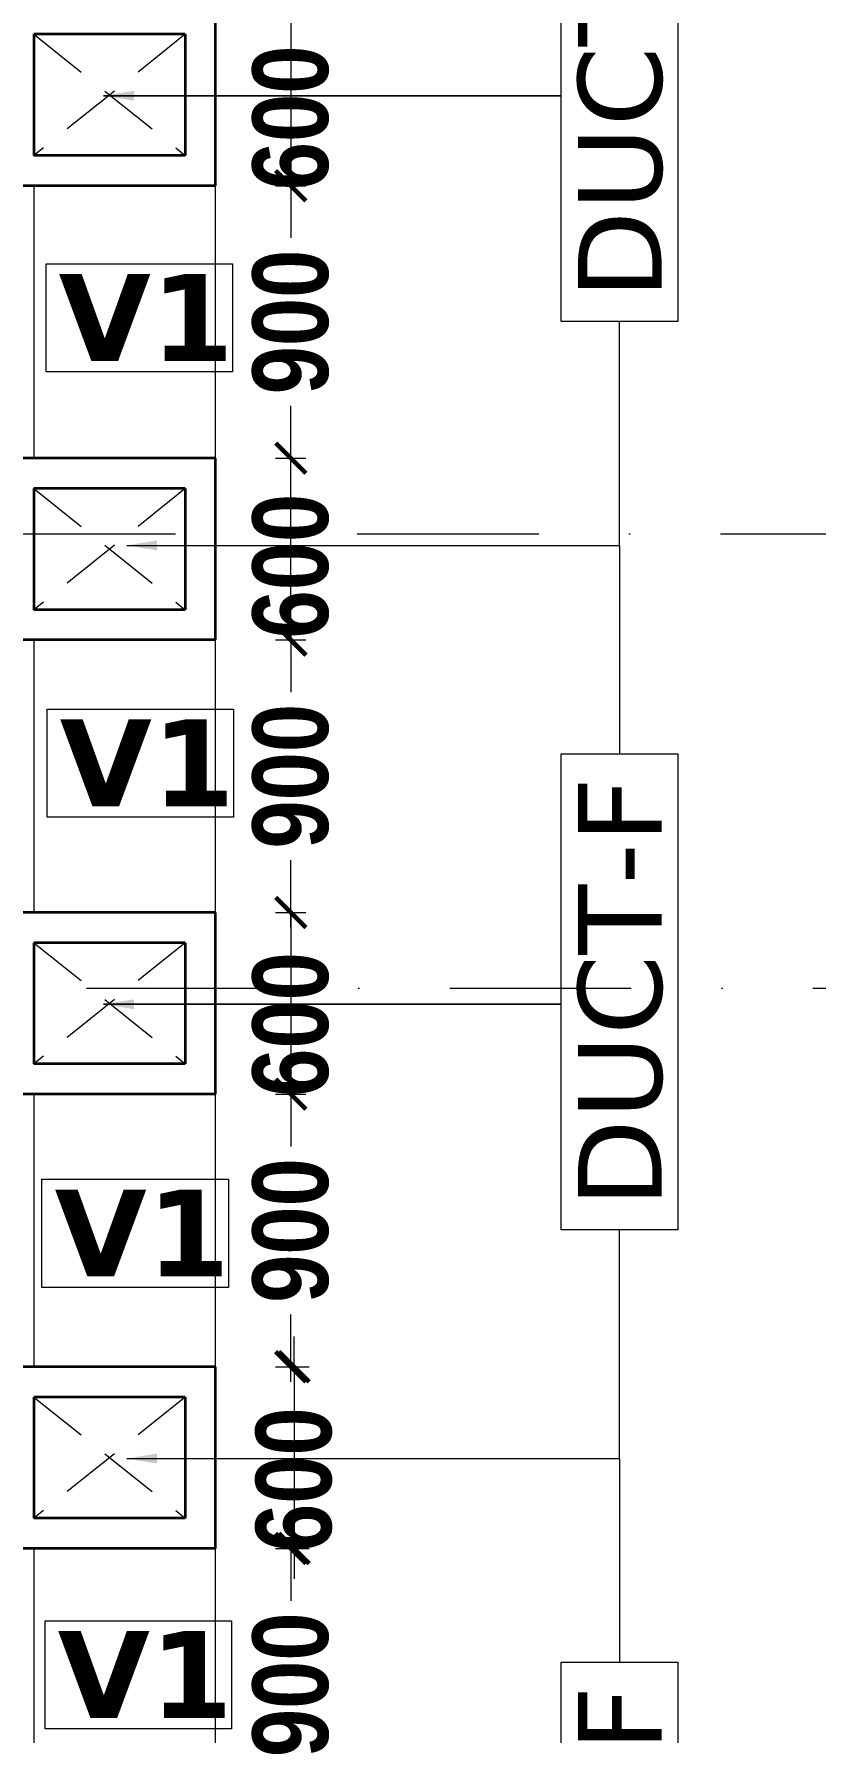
# Model space of a CAD drawing. Header units: millimetres. Extents: x -3092155 to 4513934, y -12317808 to 1850003.
# Drawn here: x -376035 to -373455, y -5679607 to -5674000 of the extents above; entities that cross this region are included whole.
import ezdxf

# ---------------------------------------------------------------- set-up
doc = ezdxf.new("R2010")
doc.units = ezdxf.units.MM
doc.header["$LTSCALE"] = 2
doc.header["$MEASUREMENT"] = 0
doc.header["$PDMODE"] = 34
doc.header["$PDSIZE"] = 500
doc.linetypes.add('DASHDOT', pattern=[1, 0.5, -0.25, 0, -0.25])
doc.linetypes.add('DASHED2', pattern=[0.375, 0.25, -0.125])
for name, color, linetype, lineweight in [('cornice', 12, 'Continuous', 25), ('D DIM', 250, 'Continuous', 9), ('GRID', 251, 'DASHDOT', 5), ('SILL', 74, 'Continuous', 9), ('VENTI', 162, 'Continuous', 5), ('WAll', 250, 'Continuous', 35)]:
    doc.layers.add(name, color=color, linetype=linetype, lineweight=lineweight)
doc.layers.add('DOT', color=7, linetype='DASHED2', lineweight=0, true_color=0x89067c)
doc.layers.add('duct text', color=7, linetype='Continuous', lineweight=5, true_color=0x30182a)
doc.styles.add('door', font='arial.ttf', dxfattribs={"height": 70})
doc.styles.add('INNER DIM', font='ARIALNB.TTF', dxfattribs={"height": 250})
doc.styles.add('style2', font='verdana.ttf')
doc.dimstyles.new('DOOR', dxfattribs={"dimtxt": 100, "dimasz": 100, "dimexe": 25, "dimexo": 50, "dimgap": 25, "dimtad": 0, "dimtih": 1, "dimtoh": 1, "dimdec": 0, "dimzin": 3, "dimdsep": 46, "dimtxsty": 'door', "dimblk": 'OBLIQUE', "dimcen": 200, "dimclrd": 256, "dimclre": 256, "dimclrt": 256, "dimadec": 0, "dimazin": 0, "dimtfac": 1, "dimtdec": 0, "dimtofl": 0, "dimtmove": 2, "dimatfit": 3, "dimfxl": 300, "dimfxlon": 1, "dimfrac": 1, "dimtolj": 1, "dimtzin": 0, "dimlwd": -1, "dimlwe": -1, "dimarcsym": 0})
doc.dimstyles.new('INNER DIM', dxfattribs={"dimscale": 0, "dimtxt": 250, "dimasz": 100, "dimexe": 50, "dimexo": 50, "dimgap": 50, "dimtad": 0, "dimdec": 0, "dimzin": 0, "dimdsep": 46, "dimtxsty": 'INNER DIM', "dimblk": 'ARCHTICK', "dimcen": 100, "dimdle": 50, "dimclrd": 256, "dimclre": 256, "dimclrt": 256, "dimadec": 0, "dimazin": 0, "dimtfac": 1, "dimtdec": 0, "dimtix": 1, "dimtmove": 2, "dimatfit": 3, "dimfxl": 50, "dimfxlon": 1, "dimtolj": 1, "dimtzin": 0, "dimlwd": -1, "dimlwe": -1, "dimarcsym": 1})

# ---------------------------------------------------------------- blocks, each defined once
blk = doc.blocks.new('_ArchTick')
at = {"color": 0, "linetype": 'ByBlock', "const_width": 0.15}
blk.add_lwpolyline([(-0.5, -0.5), (0.5, 0.5)], dxfattribs=at)
blk = doc.blocks.new('*D72')
at = {"layer": 'D DIM', "ltscale": 100, "transparency": 16777216}
for p, q in [((-375186.6, -5678951.2), (-375186.6, -5679173.8)), ((-375236.6, -5679001.2), (-375136.6, -5679001.2)), ((-375186.6, -5679951.2), (-375186.6, -5679728.6)), ((-375236.6, -5679901.2), (-375136.6, -5679901.2))]:
    blk.add_line(p, q, dxfattribs=at)
at = {"layer": 'Defpoints', "color": 0, "lineweight": 50, "ltscale": 100, "transparency": 16777216}
for p in [(-375434.3, -5679001.2), (-375186.6, -5679001.2), (-375434.3, -5679901.2)]:
    blk.add_point(p, dxfattribs=at)
at = {"layer": 'D DIM', "ltscale": 100, "transparency": 16777216, "xscale": 100, "yscale": 100, "zscale": 100}
for p, rotation in [((-375186.6, -5679001.2), 90), ((-375186.6, -5679901.2), 270)]:
    blk.add_blockref('_ArchTick', p, dxfattribs=dict(at, rotation=rotation))
at = {"layer": 'D DIM', "ltscale": 100, "transparency": 16777216, "insert": (-375186.6, -5679451.2), "char_height": 250, "attachment_point": 5, "rotation": 90, "style": 'INNER DIM'}
blk.add_mtext('\\A1;900', dxfattribs=at)
blk = doc.blocks.new('*D73')
at = {"layer": 'D DIM', "ltscale": 100, "transparency": 16777216}
for p, q in [((-375186.6, -5677451.2), (-375186.6, -5677673.8)), ((-375236.6, -5677501.2), (-375136.6, -5677501.2)), ((-375186.6, -5678451.2), (-375186.6, -5678228.6)), ((-375236.6, -5678401.2), (-375136.6, -5678401.2))]:
    blk.add_line(p, q, dxfattribs=at)
at = {"layer": 'Defpoints', "color": 0, "lineweight": 50, "ltscale": 100, "transparency": 16777216}
for p in [(-375541.6, -5677501.2), (-375186.6, -5677501.2), (-375494, -5678401.2)]:
    blk.add_point(p, dxfattribs=at)
at = {"layer": 'D DIM', "ltscale": 100, "transparency": 16777216, "xscale": 100, "yscale": 100, "zscale": 100}
for p, rotation in [((-375186.6, -5677501.2), 90), ((-375186.6, -5678401.2), 270)]:
    blk.add_blockref('_ArchTick', p, dxfattribs=dict(at, rotation=rotation))
at = {"layer": 'D DIM', "ltscale": 100, "transparency": 16777216, "insert": (-375186.6, -5677951.2), "char_height": 250, "attachment_point": 5, "rotation": 90, "style": 'INNER DIM'}
blk.add_mtext('\\A1;900', dxfattribs=at)
blk = doc.blocks.new('*D74')
at = {"layer": 'D DIM', "ltscale": 100, "transparency": 16777216}
for p, q in [((-375186.6, -5675951.2), (-375186.6, -5676173.8)), ((-375236.6, -5676001.2), (-375136.6, -5676001.2)), ((-375186.6, -5676951.2), (-375186.6, -5676728.6)), ((-375236.6, -5676901.2), (-375136.6, -5676901.2))]:
    blk.add_line(p, q, dxfattribs=at)
at = {"layer": 'Defpoints', "color": 0, "lineweight": 50, "ltscale": 100, "transparency": 16777216}
for p in [(-375566.4, -5676001.2), (-375186.6, -5676001.2), (-375559.7, -5676901.2)]:
    blk.add_point(p, dxfattribs=at)
at = {"layer": 'D DIM', "ltscale": 100, "transparency": 16777216, "xscale": 100, "yscale": 100, "zscale": 100}
for p, rotation in [((-375186.6, -5676001.2), 90), ((-375186.6, -5676901.2), 270)]:
    blk.add_blockref('_ArchTick', p, dxfattribs=dict(at, rotation=rotation))
at = {"layer": 'D DIM', "ltscale": 100, "transparency": 16777216, "insert": (-375186.6, -5676451.2), "char_height": 250, "attachment_point": 5, "rotation": 90, "style": 'INNER DIM'}
blk.add_mtext('\\A1;900', dxfattribs=at)
blk = doc.blocks.new('*D75')
at = {"layer": 'D DIM', "ltscale": 100, "transparency": 16777216}
for p, q in [((-375186.6, -5674451.2), (-375186.6, -5674673.8)), ((-375236.6, -5674501.2), (-375136.6, -5674501.2)), ((-375186.6, -5675451.2), (-375186.6, -5675228.6)), ((-375236.6, -5675401.2), (-375136.6, -5675401.2))]:
    blk.add_line(p, q, dxfattribs=at)
at = {"layer": 'Defpoints', "color": 0, "lineweight": 50, "ltscale": 100, "transparency": 16777216}
for p in [(-375655.1, -5674501.2), (-375186.6, -5674501.2), (-375626.5, -5675401.2)]:
    blk.add_point(p, dxfattribs=at)
at = {"layer": 'D DIM', "ltscale": 100, "transparency": 16777216, "xscale": 100, "yscale": 100, "zscale": 100}
for p, rotation in [((-375186.6, -5674501.2), 90), ((-375186.6, -5675401.2), 270)]:
    blk.add_blockref('_ArchTick', p, dxfattribs=dict(at, rotation=rotation))
at = {"layer": 'D DIM', "ltscale": 100, "transparency": 16777216, "insert": (-375186.6, -5674951.2), "char_height": 250, "attachment_point": 5, "rotation": 90, "style": 'INNER DIM'}
blk.add_mtext('\\A1;900', dxfattribs=at)
blk = doc.blocks.new('*D730')
at = {"layer": 'D DIM', "ltscale": 100, "transparency": 16777216}
for p, q in [((-438689.1, 360.6), (-438689.1, 460.6)), ((998.8, 360.6), (998.8, 460.6)), ((1048.8, 410.6), (-438739.1, 410.6))]:
    blk.add_line(p, q, dxfattribs=at)
at = {"layer": 'Defpoints', "color": 0, "lineweight": 50, "ltscale": 100, "transparency": 16777216}
for p in [(-438689.1, 410.6), (998.8, 0), (-438689.1, -5723126.2)]:
    blk.add_point(p, dxfattribs=at)
at = {"layer": 'D DIM', "ltscale": 100, "transparency": 16777216, "xscale": 100, "yscale": 100, "zscale": 100, "rotation": 180}
blk.add_blockref('_ArchTick', (-438689.1, 410.6), dxfattribs=at)
at = {"layer": 'D DIM', "ltscale": 100, "transparency": 16777216, "xscale": 100, "yscale": 100, "zscale": 100}
blk.add_blockref('_ArchTick', (998.8, 410.6), dxfattribs=at)
at = {"layer": 'D DIM', "ltscale": 100, "transparency": 16777216, "insert": (1326.5, 835.2), "char_height": 250, "attachment_point": 5, "style": 'INNER DIM'}
blk.add_mtext('\\A1;439688', dxfattribs=at)
blk = doc.blocks.new('*D375')
at = {"layer": 'D DIM', "ltscale": 100, "transparency": 16777216}
for p, q in [((-375175.8, -5678401.2), (-375175.8, -5678301.2)), ((-375225.8, -5678401.2), (-375125.8, -5678401.2)), ((-375175.8, -5678401.2), (-375175.8, -5679001.2)), ((-375225.8, -5679001.2), (-375125.8, -5679001.2)), ((-375175.8, -5679001.2), (-375175.8, -5679101.2))]:
    blk.add_line(p, q, dxfattribs=at)
at = {"layer": 'Defpoints', "color": 0, "lineweight": 50, "ltscale": 100, "transparency": 16777216}
for p in [(-375434.3, -5678401.2), (-375434.3, -5679001.2), (-375175.8, -5679001.2)]:
    blk.add_point(p, dxfattribs=at)
at = {"layer": 'D DIM', "ltscale": 100, "transparency": 16777216, "xscale": 100, "yscale": 100, "zscale": 100}
for p, rotation in [((-375175.8, -5678401.2), 270), ((-375175.8, -5679001.2), 90)]:
    blk.add_blockref('_ArchTick', p, dxfattribs=dict(at, rotation=rotation))
at = {"layer": 'D DIM', "ltscale": 100, "transparency": 16777216, "insert": (-375175.8, -5678773.9), "char_height": 250, "attachment_point": 5, "rotation": 90, "style": 'INNER DIM'}
blk.add_mtext('\\A1;600', dxfattribs=at)
blk = doc.blocks.new('*D376')
at = {"layer": 'D DIM', "ltscale": 100, "transparency": 16777216}
for p, q in [((-375186.6, -5676901.2), (-375186.6, -5676801.2)), ((-375236.6, -5676901.2), (-375136.6, -5676901.2)), ((-375186.6, -5676901.2), (-375186.6, -5677501.2)), ((-375236.6, -5677501.2), (-375136.6, -5677501.2)), ((-375186.6, -5677501.2), (-375186.6, -5677601.2))]:
    blk.add_line(p, q, dxfattribs=at)
at = {"layer": 'Defpoints', "color": 0, "lineweight": 50, "ltscale": 100, "transparency": 16777216}
for p in [(-375434.3, -5676901.2), (-375434.3, -5677501.2), (-375186.6, -5677501.2)]:
    blk.add_point(p, dxfattribs=at)
at = {"layer": 'D DIM', "ltscale": 100, "transparency": 16777216, "xscale": 100, "yscale": 100, "zscale": 100}
for p, rotation in [((-375186.6, -5676901.2), 270), ((-375186.6, -5677501.2), 90)]:
    blk.add_blockref('_ArchTick', p, dxfattribs=dict(at, rotation=rotation))
at = {"layer": 'D DIM', "ltscale": 100, "transparency": 16777216, "insert": (-375186.6, -5677270.9), "char_height": 250, "attachment_point": 5, "rotation": 90, "style": 'INNER DIM'}
blk.add_mtext('\\A1;600', dxfattribs=at)
blk = doc.blocks.new('*D377')
at = {"layer": 'D DIM', "ltscale": 100, "transparency": 16777216}
for p, q in [((-375186.6, -5675401.2), (-375186.6, -5675301.2)), ((-375236.6, -5675401.2), (-375136.6, -5675401.2)), ((-375186.6, -5676001.2), (-375186.6, -5675401.2)), ((-375236.6, -5676001.2), (-375136.6, -5676001.2)), ((-375186.6, -5676001.2), (-375186.6, -5676101.2))]:
    blk.add_line(p, q, dxfattribs=at)
at = {"layer": 'Defpoints', "color": 0, "lineweight": 50, "ltscale": 100, "transparency": 16777216}
for p in [(-375434.3, -5675401.2), (-375186.6, -5675401.2), (-375434.3, -5676001.2)]:
    blk.add_point(p, dxfattribs=at)
at = {"layer": 'D DIM', "ltscale": 100, "transparency": 16777216, "xscale": 100, "yscale": 100, "zscale": 100}
for p, rotation in [((-375186.6, -5675401.2), 270), ((-375186.6, -5676001.2), 90)]:
    blk.add_blockref('_ArchTick', p, dxfattribs=dict(at, rotation=rotation))
at = {"layer": 'D DIM', "ltscale": 100, "transparency": 16777216, "insert": (-375186.6, -5675757.5), "char_height": 250, "attachment_point": 5, "rotation": 90, "style": 'INNER DIM'}
blk.add_mtext('\\A1;600', dxfattribs=at)
blk = doc.blocks.new('*D378')
at = {"layer": 'D DIM', "ltscale": 100, "transparency": 16777216}
for p, q in [((-375186.6, -5673901.2), (-375186.6, -5673801.2)), ((-375236.6, -5673901.2), (-375136.6, -5673901.2)), ((-375186.6, -5673901.2), (-375186.6, -5674501.2)), ((-375236.6, -5674501.2), (-375136.6, -5674501.2)), ((-375186.6, -5674501.2), (-375186.6, -5674601.2))]:
    blk.add_line(p, q, dxfattribs=at)
at = {"layer": 'Defpoints', "color": 0, "lineweight": 50, "ltscale": 100, "transparency": 16777216}
for p in [(-375434.3, -5673901.2), (-375434.3, -5674501.2), (-375186.6, -5674501.2)]:
    blk.add_point(p, dxfattribs=at)
at = {"layer": 'D DIM', "ltscale": 100, "transparency": 16777216, "xscale": 100, "yscale": 100, "zscale": 100}
for p, rotation in [((-375186.6, -5673901.2), 270), ((-375186.6, -5674501.2), 90)]:
    blk.add_blockref('_ArchTick', p, dxfattribs=dict(at, rotation=rotation))
at = {"layer": 'D DIM', "ltscale": 100, "transparency": 16777216, "insert": (-375186.6, -5674277.2), "char_height": 250, "attachment_point": 5, "rotation": 90, "style": 'INNER DIM'}
blk.add_mtext('\\A1;600', dxfattribs=at)
blk = doc.blocks.new('7u6ujuj')
at = {"layer": 'DOT', "ltscale": 400}
for p, q in [((-1457261.6, -5385964.5), (-1456761.6, -5386364.5)), ((-1456761.6, -5385964.5), (-1457261.6, -5386364.5)), ((-1457261.6, -5387464.5), (-1456761.6, -5387864.5)), ((-1456761.6, -5387464.5), (-1457261.6, -5387864.5)), ((-1457261.6, -5388964.5), (-1456761.6, -5389364.5)), ((-1456761.6, -5388964.5), (-1457261.6, -5389364.5)), ((-1457261.6, -5390464.5), (-1456761.6, -5390864.5)), ((-1456761.6, -5390464.5), (-1457261.6, -5390864.5))]:
    blk.add_line(p, q, dxfattribs=at)
at = {"layer": 'SILL', "ltscale": 100}
for p, q in [((-1457261.6, -5386464.5), (-1457261.6, -5387364.5)), ((-1457261.6, -5387964.5), (-1457261.6, -5388864.5)), ((-1457261.6, -5389464.5), (-1457261.6, -5390364.5)), ((-1457261.6, -5390964.5), (-1457261.6, -5391864.5))]:
    blk.add_line(p, q, dxfattribs=at)
at = {"layer": 'VENTI', "ltscale": 100}
for points in [[(-1456605.5, -5387079.6), (-1457221.7, -5387079.6), (-1457221.7, -5386722.4), (-1456605.5, -5386722.4)], [(-1456602.1, -5388549.7), (-1457218.3, -5388549.7), (-1457218.3, -5388192.6), (-1456602.1, -5388192.6)], [(-1456618.9, -5390102.4), (-1457235.1, -5390102.4), (-1457235.1, -5389745.2), (-1456618.9, -5389745.2)], [(-1456608.6, -5391560.4), (-1457224.8, -5391560.4), (-1457224.8, -5391203.2), (-1456608.6, -5391203.2)]]:
    blk.add_lwpolyline(points, close=True, dxfattribs=at)
at = {"layer": 'WAll', "ltscale": 100}
for p, q in [((-1456661.6, -5386464.5), (-1456661.6, -5385864.5)), ((-1457261.6, -5385964.5), (-1457261.6, -5386364.5)), ((-1456761.6, -5385964.5), (-1457261.6, -5385964.5)), ((-1456761.6, -5385964.5), (-1456761.6, -5386364.5)), ((-1456761.6, -5386364.5), (-1457261.6, -5386364.5)), ((-1456661.6, -5386464.5), (-1457461.6, -5386464.5)), ((-1456661.6, -5387364.5), (-1457461.6, -5387364.5)), ((-1456661.6, -5387964.5), (-1456661.6, -5387364.5)), ((-1457261.6, -5387464.5), (-1457261.6, -5387864.5)), ((-1456761.6, -5387464.5), (-1457261.6, -5387464.5)), ((-1456761.6, -5387464.5), (-1456761.6, -5387864.5)), ((-1456761.6, -5387864.5), (-1457261.6, -5387864.5)), ((-1456661.6, -5387964.5), (-1457461.6, -5387964.5)), ((-1456661.6, -5388864.5), (-1457461.6, -5388864.5)), ((-1456661.6, -5389464.5), (-1456661.6, -5388864.5)), ((-1457261.6, -5388964.5), (-1457261.6, -5389364.5)), ((-1456761.6, -5388964.5), (-1457261.6, -5388964.5)), ((-1456761.6, -5388964.5), (-1456761.6, -5389364.5)), ((-1456761.6, -5389364.5), (-1457261.6, -5389364.5)), ((-1456661.6, -5389464.5), (-1457461.6, -5389464.5)), ((-1456661.6, -5390364.5), (-1457461.6, -5390364.5)), ((-1456661.6, -5390964.5), (-1456661.6, -5390364.5)), ((-1457261.6, -5390464.5), (-1457261.6, -5390864.5)), ((-1456761.6, -5390464.5), (-1457261.6, -5390464.5)), ((-1456761.6, -5390464.5), (-1456761.6, -5390864.5)), ((-1456761.6, -5390864.5), (-1457261.6, -5390864.5)), ((-1456661.6, -5390964.5), (-1457461.6, -5390964.5))]:
    blk.add_line(p, q, dxfattribs=at)
at = {"layer": 'VENTI', "ltscale": 100, "char_height": 287, "attachment_point": 5, "style": 'style2'}
for insert in [(-1456890.8, -5386900), (-1456887.4, -5388370.2), (-1456904.2, -5389922.8), (-1456893.9, -5391380.8)]:
    blk.add_mtext('\\pxt11;{\\fVerdana|b1|i0|c0|p34;V1}', dxfattribs=dict(at, insert=insert))
blk = doc.blocks.new('_Oblique')
at = {"color": 0, "linetype": 'ByBlock', "lineweight": -2}
blk.add_line((-0.5, -0.5), (0.5, 0.5), dxfattribs=at)
blk = doc.blocks.new('6yuj6kit')
at = {"layer": 'duct text', "ltscale": 0.1}
for points in [[(-85621, -5603536.8), (-85621, -5601964.3), (-85234.8, -5601964.3), (-85234.8, -5603536.8)], [(-85621, -5606536.8), (-85621, -5604964.3), (-85234.8, -5604964.3), (-85234.8, -5606536.8)], [(-85621, -5609536.8), (-85621, -5607964.3), (-85234.8, -5607964.3), (-85234.8, -5609536.8)]]:
    blk.add_lwpolyline(points, close=True, dxfattribs=at)
at = {"layer": 'duct text', "ltscale": 0.1, "char_height": 276.639, "width": 1547.237, "attachment_point": 5, "rotation": 90, "style": 'style2'}
for insert in [(-85424.4, -5602752.2), (-85424.4, -5605752.2), (-85424.4, -5608752.2)]:
    blk.add_mtext('\\pxt11;DUCT-F', dxfattribs=dict(at, insert=insert))
at = {"layer": 'duct text', "ltscale": 0.1}
for points in [[(-87132.1, -5602791.6), (-85621, -5602791.6), (-87132.1, -5602791.6)], [(-87055.9, -5604276.4), (-85427.9, -5604276.4), (-85427.9, -5603536.8)], [(-87055.9, -5604276.4), (-85427.9, -5604276.4), (-85427.9, -5604964.3)], [(-87132.1, -5605791.6), (-85621, -5605791.6), (-87132.1, -5605791.6)], [(-87055.9, -5607291.6), (-85427.9, -5607291.6), (-85427.9, -5606536.8)], [(-87055.9, -5607291.6), (-85427.9, -5607291.6), (-85427.9, -5607964.3)]]:
    blk.add_leader(points, dimstyle='DOOR', dxfattribs=at)

msp = doc.modelspace()

# ---------------------------------------------------------------- linework, layer by layer
at = {"layer": 'GRID', "color": 6, "ltscale": 600}
for p, q in [((-460174.6, -5675651.2), (-367335.1, -5675651.2)), ((-461068.9, -5677151.2), (-366441.5, -5677151.2))]:
    msp.add_line(p, q, dxfattribs=at)
at = {"layer": 'SILL', "ltscale": 100}
msp.add_line((-375434.7, -5681401.2), (-375435.5, -5673001.2), dxfattribs=at)

# ---------------------------------------------------------------- block references
at = {"layer": 'cornice', "color": 3, "lineweight": 50}
msp.add_blockref('6yuj6kit', (-288672.7, -71412.7), dxfattribs=at)
at = {"layer": 'WAll'}
msp.add_blockref('7u6ujuj', (1081226.5, -288036.8), dxfattribs=at)

# ---------------------------------------------------------------- dimensions: what is measured, and where the dimension line sits
at = {"layer": 'D DIM', "ltscale": 100}
dim = msp.add_linear_dim(base=(-438689.1, 410.6), p1=(998.8, 0), p2=(-438689.1, -5723126.2), dimstyle='INNER DIM', override={"dimscale": 1}, dxfattribs=at)
dim.commit()
dim.dimension.update_dxf_attribs({"geometry": '*D730', "text_midpoint": (1326.5, 835.2), "dimtype": 160})
for base, p1, p2, picture, middle in [((-375186.6, -5674501.2), (-375434.3, -5673901.2), (-375434.3, -5674501.2), '*D378', (-375186.6, -5674277.2)), ((-375186.6, -5675401.2), (-375434.3, -5676001.2), (-375434.3, -5675401.2), '*D377', (-375186.6, -5675757.5)), ((-375186.6, -5677501.2), (-375434.3, -5676901.2), (-375434.3, -5677501.2), '*D376', (-375186.6, -5677270.9)), ((-375175.8, -5679001.2), (-375434.3, -5678401.2), (-375434.3, -5679001.2), '*D375', (-375175.8, -5678773.9))]:
    dim = msp.add_linear_dim(base=base, p1=p1, p2=p2, angle=90, dimstyle='INNER DIM', override={"dimscale": 1}, dxfattribs=at)
    dim.commit()
    dim.dimension.update_dxf_attribs({"geometry": picture, "text_midpoint": middle, "dimtype": 160})
for base, p1, p2, picture, middle in [((-375186.6, -5674501.2), (-375626.5, -5675401.2), (-375655.1, -5674501.2), '*D75', (-375186.6, -5674951.2)), ((-375186.6, -5676001.2), (-375559.7, -5676901.2), (-375566.4, -5676001.2), '*D74', (-375186.6, -5676451.2)), ((-375186.6, -5677501.2), (-375494, -5678401.2), (-375541.6, -5677501.2), '*D73', (-375186.6, -5677951.2)), ((-375186.6, -5679001.2), (-375434.3, -5679901.2), (-375434.3, -5679001.2), '*D72', (-375186.6, -5679451.2))]:
    dim = msp.add_linear_dim(base=base, p1=p1, p2=p2, angle=90, dimstyle='INNER DIM', override={"dimscale": 1}, dxfattribs=at)
    dim.commit()
    dim.dimension.update_dxf_attribs({"geometry": picture, "text_midpoint": middle})

doc.saveas('drawing.dxf')
